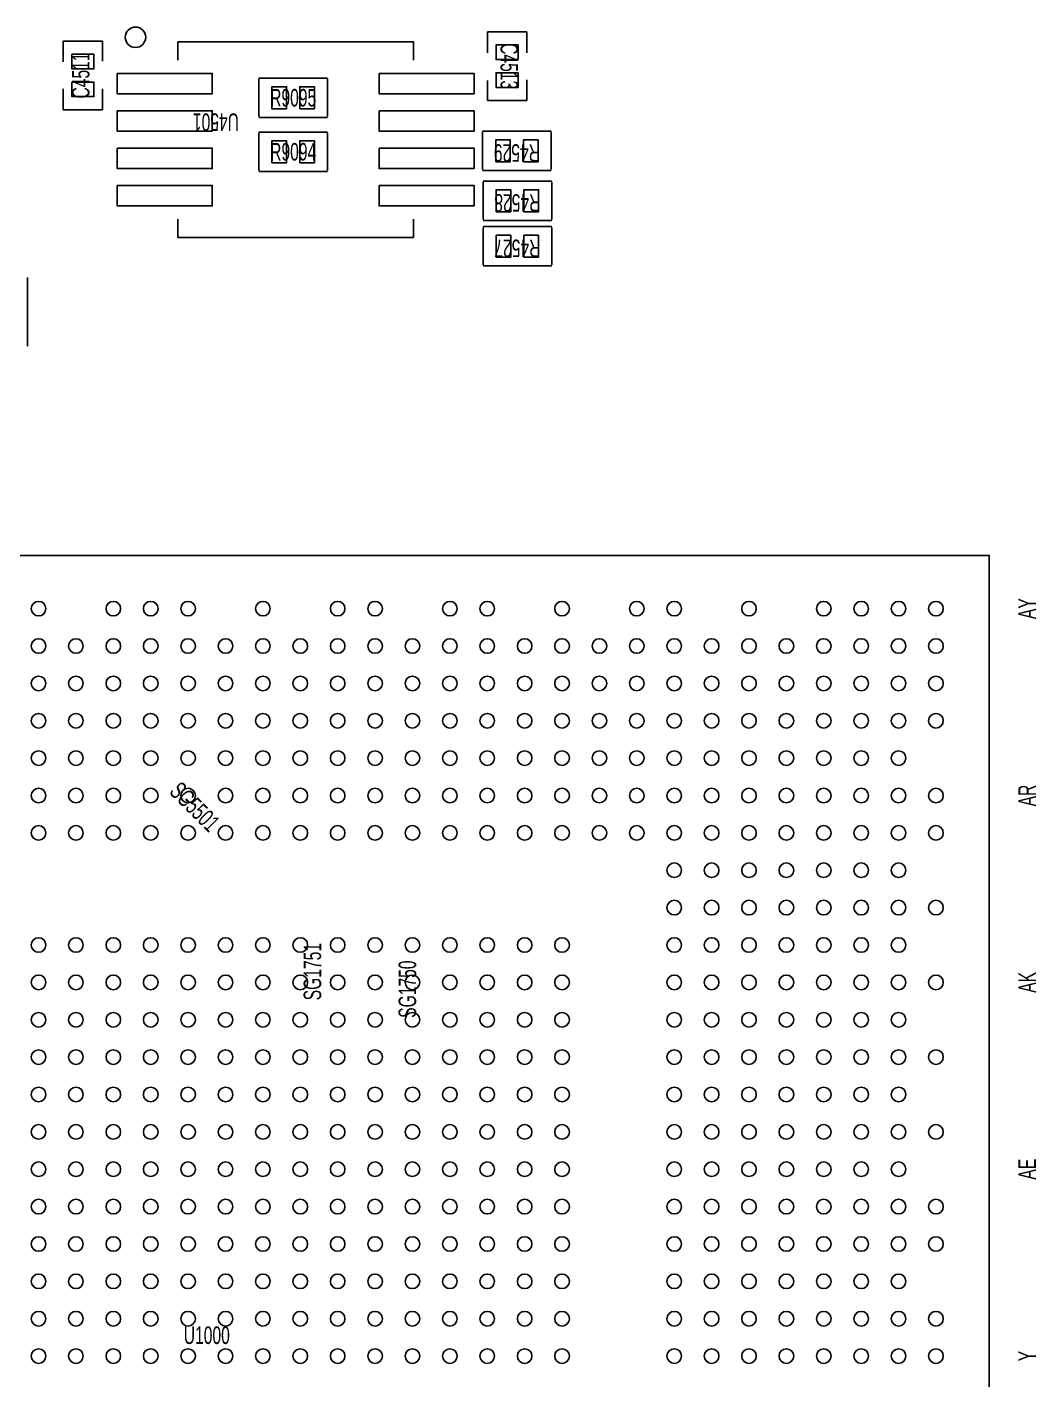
# Model space of a CAD drawing. Extents: x -30 to 128, y -44 to 82.
# Drawn here: x 44.46 to 61.99, y 36.92 to 60.45 of the extents above; entities that cross this region are included whole.
import ezdxf
from ezdxf.enums import TextEntityAlignment as Align

# ---------------------------------------------------------------- set-up
doc = ezdxf.new("R2010")
doc.units = 0
for name, color, linetype in [('PG_ASSEMBLY_TOP', 7, 'CONTINUOUS'), ('PG_SILKSCREEN_TOP', 7, 'CONTINUOUS'), ('PIN_TOP', 3, 'CONTINUOUS'), ('RD_ASSEMBLY_TOP', 70, 'CONTINUOUS'), ('RD_SILKSCREEN_TOP', 7, 'CONTINUOUS')]:
    doc.layers.add(name, color=color, linetype=linetype)

msp = doc.modelspace()

# ---------------------------------------------------------------- linework, layer by layer
at = {"layer": 'PG_ASSEMBLY_TOP'}
for points in [[(52.456842, 60.363354), (53.142642, 60.363354)], [(52.456842, 59.998102), (52.456842, 60.363354)], [(53.142642, 60.363354), (53.142642, 59.996832)], [(45.082968, 60.201302), (45.768768, 60.201302)], [(45.082968, 59.843162), (45.082968, 60.201302)], [(45.768768, 60.201302), (45.768768, 59.85383)], [(48.484536, 59.56046), (49.678336, 59.56046)], [(48.484536, 58.890154), (48.484536, 59.544966)], [(49.678336, 59.544966), (49.678336, 58.890154)], [(45.082968, 59.007502), (45.082968, 59.374024)], [(45.768768, 59.372754), (45.768768, 59.007502)], [(52.456842, 59.169554), (52.456842, 59.517026)], [(53.142642, 59.527694), (53.142642, 59.169554)], [(53.142642, 59.169554), (52.456842, 59.169554)], [(45.768768, 59.007502), (45.082968, 59.007502)], [(49.678336, 58.87466), (48.484536, 58.87466)], [(48.484536, 58.62066), (49.678336, 58.62066)], [(48.484536, 57.950354), (48.484536, 58.605166)], [(49.678336, 58.605166), (49.678336, 57.950354)], [(52.37353, 58.63717), (53.56733, 58.63717)], [(52.37353, 57.966864), (52.37353, 58.621676)], [(53.56733, 58.621676), (53.56733, 57.966864)], [(49.678336, 57.93486), (48.484536, 57.93486)], [(53.56733, 57.95137), (52.37353, 57.95137)], [(52.38115, 57.768744), (53.57495, 57.768744)], [(52.38115, 57.098438), (52.38115, 57.75325)], [(53.57495, 57.75325), (53.57495, 57.098438)], [(53.57495, 57.082944), (52.38115, 57.082944)], [(52.381658, 56.978804), (53.575458, 56.978804)], [(52.381658, 56.308498), (52.381658, 56.96331)], [(53.575458, 56.96331), (53.575458, 56.308498)], [(53.575458, 56.293004), (52.381658, 56.293004)], [(44.461938, 56.08955), (44.461938, 54.89575)]]:
    msp.add_lwpolyline(points, dxfattribs=at)
at = {"layer": 'PG_SILKSCREEN_TOP'}
msp.add_lwpolyline([(46.51756, 60.268866, -1), (46.16196, 60.268866, -1), (46.51756, 60.268866)], format="xyb", dxfattribs=at)
for points in [[(47.073566, 60.188856), (47.073566, 59.87034)], [(51.173634, 59.87034), (51.173634, 60.188856), (47.073566, 60.188856)], [(47.073566, 57.107328), (47.073566, 56.788812), (51.173634, 56.788812), (51.173634, 57.107328)], [(61.179964, 24.05634), (61.179964, 51.256184), (33.98012, 51.256184), (33.98012, 24.05634), (61.179964, 24.05634)]]:
    msp.add_lwpolyline(points, dxfattribs=at)
at = {"layer": 'PIN_TOP'}
for points in [[(52.990242, 59.880754), (52.609242, 59.880754), (52.609242, 60.134754), (52.990242, 60.134754)], [(45.235368, 59.972702), (45.616368, 59.972702), (45.616368, 59.718702), (45.235368, 59.718702)], [(46.022514, 59.64174), (47.673514, 59.64174), (47.673514, 59.28614), (46.022514, 59.28614)], [(50.573686, 59.64174), (52.224686, 59.64174), (52.224686, 59.28614), (50.573686, 59.28614)], [(52.990242, 59.398154), (52.609242, 59.398154), (52.609242, 59.652154), (52.990242, 59.652154)], [(45.235368, 59.490102), (45.616368, 59.490102), (45.616368, 59.236102), (45.235368, 59.236102)], [(48.713136, 59.02706), (48.713136, 59.40806), (48.967136, 59.40806), (48.967136, 59.02706)], [(49.195736, 59.02706), (49.195736, 59.40806), (49.449736, 59.40806), (49.449736, 59.02706)], [(46.022514, 58.991754), (47.673514, 58.991754), (47.673514, 58.636154), (46.022514, 58.636154)], [(50.573686, 58.991754), (52.224686, 58.991754), (52.224686, 58.636154), (50.573686, 58.636154)], [(48.713136, 58.08726), (48.713136, 58.46826), (48.967136, 58.46826), (48.967136, 58.08726)], [(49.195736, 58.08726), (49.195736, 58.46826), (49.449736, 58.46826), (49.449736, 58.08726)], [(52.60213, 58.10377), (52.60213, 58.48477), (52.85613, 58.48477), (52.85613, 58.10377)], [(53.08473, 58.10377), (53.08473, 58.48477), (53.33873, 58.48477), (53.33873, 58.10377)], [(46.022514, 58.341514), (47.673514, 58.341514), (47.673514, 57.985914), (46.022514, 57.985914)], [(50.573686, 58.341514), (52.224686, 58.341514), (52.224686, 57.985914), (50.573686, 57.985914)], [(46.022514, 57.691528), (47.673514, 57.691528), (47.673514, 57.335928), (46.022514, 57.335928)], [(50.573686, 57.691528), (52.224686, 57.691528), (52.224686, 57.335928), (50.573686, 57.335928)], [(52.60975, 57.235344), (52.60975, 57.616344), (52.86375, 57.616344), (52.86375, 57.235344)], [(53.09235, 57.235344), (53.09235, 57.616344), (53.34635, 57.616344), (53.34635, 57.235344)], [(52.864258, 56.826404), (52.864258, 56.445404), (52.610258, 56.445404), (52.610258, 56.826404)], [(53.346858, 56.826404), (53.346858, 56.445404), (53.092858, 56.445404), (53.092858, 56.826404)]]:
    msp.add_lwpolyline(points, close=True, dxfattribs=at)
for centre in [(44.654978, 50.33137), (45.95495, 50.33137), (46.604936, 50.33137), (47.254922, 50.33137), (48.555148, 50.33137), (49.85512, 50.33137), (50.505106, 50.33137), (51.805078, 50.33137), (52.455064, 50.33137), (53.755036, 50.33137), (55.055008, 50.33137), (55.704994, 50.33137), (57.004966, 50.33137), (58.304938, 50.33137), (58.954924, 50.33137), (59.605164, 50.33137), (60.25515, 50.33137), (44.654978, 49.681384), (45.304964, 49.681384), (45.95495, 49.681384), (46.604936, 49.681384), (47.254922, 49.681384), (47.905162, 49.681384), (48.555148, 49.681384), (49.205134, 49.681384), (49.85512, 49.681384), (50.505106, 49.681384), (51.155092, 49.681384), (51.805078, 49.681384), (52.455064, 49.681384), (53.10505, 49.681384), (53.755036, 49.681384), (54.405022, 49.681384), (55.055008, 49.681384), (55.704994, 49.681384), (56.35498, 49.681384), (57.004966, 49.681384), (57.654952, 49.681384), (58.304938, 49.681384), (58.954924, 49.681384), (59.605164, 49.681384), (60.25515, 49.681384), (44.654978, 49.031144), (45.304964, 49.031144), (45.95495, 49.031144), (46.604936, 49.031144), (47.254922, 49.031144), (47.905162, 49.031144), (48.555148, 49.031144), (49.205134, 49.031144), (49.85512, 49.031144), (50.505106, 49.031144), (51.155092, 49.031144), (51.805078, 49.031144), (52.455064, 49.031144), (53.10505, 49.031144), (53.755036, 49.031144), (54.405022, 49.031144), (55.055008, 49.031144), (55.704994, 49.031144), (56.35498, 49.031144), (57.004966, 49.031144), (57.654952, 49.031144), (58.304938, 49.031144), (58.954924, 49.031144), (59.605164, 49.031144), (60.25515, 49.031144), (44.654978, 48.381158), (45.304964, 48.381158), (45.95495, 48.381158), (46.604936, 48.381158), (47.254922, 48.381158), (47.905162, 48.381158), (48.555148, 48.381158), (49.205134, 48.381158), (49.85512, 48.381158), (50.505106, 48.381158), (51.155092, 48.381158), (51.805078, 48.381158), (52.455064, 48.381158), (53.10505, 48.381158), (53.755036, 48.381158), (54.405022, 48.381158), (55.055008, 48.381158), (55.704994, 48.381158), (56.35498, 48.381158), (57.004966, 48.381158), (57.654952, 48.381158), (58.304938, 48.381158), (58.954924, 48.381158), (59.605164, 48.381158), (60.25515, 48.381158), (44.654978, 47.731172), (45.304964, 47.731172), (45.95495, 47.731172), (46.604936, 47.731172), (47.254922, 47.731172), (47.905162, 47.731172), (48.555148, 47.731172), (49.205134, 47.731172), (49.85512, 47.731172), (50.505106, 47.731172), (51.155092, 47.731172), (51.805078, 47.731172), (52.455064, 47.731172), (53.10505, 47.731172), (53.755036, 47.731172), (54.405022, 47.731172), (55.055008, 47.731172), (55.704994, 47.731172), (56.35498, 47.731172), (57.004966, 47.731172), (57.654952, 47.731172), (58.304938, 47.731172), (58.954924, 47.731172), (59.605164, 47.731172), (44.654978, 47.081186), (45.304964, 47.081186), (45.95495, 47.081186), (46.604936, 47.081186), (47.254922, 47.081186), (47.905162, 47.081186), (48.555148, 47.081186), (49.205134, 47.081186), (49.85512, 47.081186), (50.505106, 47.081186), (51.155092, 47.081186), (51.805078, 47.081186), (52.455064, 47.081186), (53.10505, 47.081186), (53.755036, 47.081186), (54.405022, 47.081186), (55.055008, 47.081186), (55.704994, 47.081186), (56.35498, 47.081186), (57.004966, 47.081186), (57.654952, 47.081186), (58.304938, 47.081186), (58.954924, 47.081186), (59.605164, 47.081186), (60.25515, 47.081186), (44.654978, 46.4312), (45.304964, 46.4312), (45.95495, 46.4312), (46.604936, 46.4312), (47.254922, 46.4312), (47.905162, 46.4312), (48.555148, 46.4312), (49.205134, 46.4312), (49.85512, 46.4312), (50.505106, 46.4312), (51.155092, 46.4312), (51.805078, 46.4312), (52.455064, 46.4312), (53.10505, 46.4312), (53.755036, 46.4312), (54.405022, 46.4312), (55.055008, 46.4312), (55.704994, 46.4312), (56.35498, 46.4312), (57.004966, 46.4312), (57.654952, 46.4312), (58.304938, 46.4312), (58.954924, 46.4312), (59.605164, 46.4312), (60.25515, 46.4312), (55.704994, 45.781214), (56.35498, 45.781214), (57.004966, 45.781214), (57.654952, 45.781214), (58.304938, 45.781214), (58.954924, 45.781214), (59.605164, 45.781214), (55.704994, 45.131228), (56.35498, 45.131228), (57.004966, 45.131228), (57.654952, 45.131228), (58.304938, 45.131228), (58.954924, 45.131228), (59.605164, 45.131228), (60.25515, 45.131228), (44.654978, 44.481242), (45.304964, 44.481242), (45.95495, 44.481242), (46.604936, 44.481242), (47.254922, 44.481242), (47.905162, 44.481242), (48.555148, 44.481242), (49.205134, 44.481242), (49.85512, 44.481242), (50.505106, 44.481242), (51.155092, 44.481242), (51.805078, 44.481242), (52.455064, 44.481242), (53.10505, 44.481242), (53.755036, 44.481242), (55.704994, 44.481242), (56.35498, 44.481242), (57.004966, 44.481242), (57.654952, 44.481242), (58.304938, 44.481242), (58.954924, 44.481242), (59.605164, 44.481242), (44.654978, 43.831256), (45.304964, 43.831256), (45.95495, 43.831256), (46.604936, 43.831256), (47.254922, 43.831256), (47.905162, 43.831256), (48.555148, 43.831256), (49.205134, 43.831256), (49.85512, 43.831256), (50.505106, 43.831256), (51.155092, 43.831256), (51.805078, 43.831256), (52.455064, 43.831256), (53.10505, 43.831256), (53.755036, 43.831256), (55.704994, 43.831256), (56.35498, 43.831256), (57.004966, 43.831256), (57.654952, 43.831256), (58.304938, 43.831256), (58.954924, 43.831256), (59.605164, 43.831256), (60.25515, 43.831256), (44.654978, 43.18127), (45.304964, 43.18127), (45.95495, 43.18127), (46.604936, 43.18127), (47.254922, 43.18127), (47.905162, 43.18127), (48.555148, 43.18127), (49.205134, 43.18127), (49.85512, 43.18127), (50.505106, 43.18127), (51.155092, 43.18127), (51.805078, 43.18127), (52.455064, 43.18127), (53.10505, 43.18127), (53.755036, 43.18127), (55.704994, 43.18127), (56.35498, 43.18127), (57.004966, 43.18127), (57.654952, 43.18127), (58.304938, 43.18127), (58.954924, 43.18127), (59.605164, 43.18127), (44.654978, 42.531284), (45.304964, 42.531284), (45.95495, 42.531284), (46.604936, 42.531284), (47.254922, 42.531284), (47.905162, 42.531284), (48.555148, 42.531284), (49.205134, 42.531284), (49.85512, 42.531284), (50.505106, 42.531284), (51.155092, 42.531284), (51.805078, 42.531284), (52.455064, 42.531284), (53.10505, 42.531284), (53.755036, 42.531284), (55.704994, 42.531284), (56.35498, 42.531284), (57.004966, 42.531284), (57.654952, 42.531284), (58.304938, 42.531284), (58.954924, 42.531284), (59.605164, 42.531284), (60.25515, 42.531284), (44.654978, 41.881298), (45.304964, 41.881298), (45.95495, 41.881298), (46.604936, 41.881298), (47.254922, 41.881298), (47.905162, 41.881298), (48.555148, 41.881298), (49.205134, 41.881298), (49.85512, 41.881298), (50.505106, 41.881298), (51.155092, 41.881298), (51.805078, 41.881298), (52.455064, 41.881298), (53.10505, 41.881298), (53.755036, 41.881298), (55.704994, 41.881298), (56.35498, 41.881298), (57.004966, 41.881298), (57.654952, 41.881298), (58.304938, 41.881298), (58.954924, 41.881298), (59.605164, 41.881298), (44.654978, 41.231312), (45.304964, 41.231312), (45.95495, 41.231312), (46.604936, 41.231312), (47.254922, 41.231312), (47.905162, 41.231312), (48.555148, 41.231312), (49.205134, 41.231312), (49.85512, 41.231312), (50.505106, 41.231312), (51.155092, 41.231312), (51.805078, 41.231312), (52.455064, 41.231312), (53.10505, 41.231312), (53.755036, 41.231312), (55.704994, 41.231312), (56.35498, 41.231312), (57.004966, 41.231312), (57.654952, 41.231312), (58.304938, 41.231312), (58.954924, 41.231312), (59.605164, 41.231312), (60.25515, 41.231312), (44.654978, 40.581326), (45.304964, 40.581326), (45.95495, 40.581326), (46.604936, 40.581326), (47.254922, 40.581326), (47.905162, 40.581326), (48.555148, 40.581326), (49.205134, 40.581326), (49.85512, 40.581326), (50.505106, 40.581326), (51.155092, 40.581326), (51.805078, 40.581326), (52.455064, 40.581326), (53.10505, 40.581326), (53.755036, 40.581326), (55.704994, 40.581326), (56.35498, 40.581326), (57.004966, 40.581326), (57.654952, 40.581326), (58.304938, 40.581326), (58.954924, 40.581326), (59.605164, 40.581326), (44.654978, 39.93134), (45.304964, 39.93134), (45.95495, 39.93134), (46.604936, 39.93134), (47.254922, 39.93134), (47.905162, 39.93134), (48.555148, 39.93134), (49.205134, 39.93134), (49.85512, 39.93134), (50.505106, 39.93134), (51.155092, 39.93134), (51.805078, 39.93134), (52.455064, 39.93134), (53.10505, 39.93134), (53.755036, 39.93134), (55.704994, 39.93134), (56.35498, 39.93134), (57.004966, 39.93134), (57.654952, 39.93134), (58.304938, 39.93134), (58.954924, 39.93134), (59.605164, 39.93134), (60.25515, 39.93134), (44.654978, 39.281354), (45.304964, 39.281354), (45.95495, 39.281354), (46.604936, 39.281354), (47.254922, 39.281354), (47.905162, 39.281354), (48.555148, 39.281354), (49.205134, 39.281354), (49.85512, 39.281354), (50.505106, 39.281354), (51.155092, 39.281354), (51.805078, 39.281354), (52.455064, 39.281354), (53.10505, 39.281354), (53.755036, 39.281354), (55.704994, 39.281354), (56.35498, 39.281354), (57.004966, 39.281354), (57.654952, 39.281354), (58.304938, 39.281354), (58.954924, 39.281354), (59.605164, 39.281354), (60.25515, 39.281354), (44.654978, 38.631368), (45.304964, 38.631368), (45.95495, 38.631368), (46.604936, 38.631368), (47.254922, 38.631368), (47.905162, 38.631368), (48.555148, 38.631368), (49.205134, 38.631368), (49.85512, 38.631368), (50.505106, 38.631368), (51.155092, 38.631368), (51.805078, 38.631368), (52.455064, 38.631368), (53.10505, 38.631368), (53.755036, 38.631368), (55.704994, 38.631368), (56.35498, 38.631368), (57.004966, 38.631368), (57.654952, 38.631368), (58.304938, 38.631368), (58.954924, 38.631368), (59.605164, 38.631368), (44.654978, 37.981382), (45.304964, 37.981382), (45.95495, 37.981382), (46.604936, 37.981382), (47.254922, 37.981382), (47.905162, 37.981382), (48.555148, 37.981382), (49.205134, 37.981382), (49.85512, 37.981382), (50.505106, 37.981382), (51.155092, 37.981382), (51.805078, 37.981382), (52.455064, 37.981382), (53.10505, 37.981382), (53.755036, 37.981382), (55.704994, 37.981382), (56.35498, 37.981382), (57.004966, 37.981382), (57.654952, 37.981382), (58.304938, 37.981382), (58.954924, 37.981382), (59.605164, 37.981382), (60.25515, 37.981382), (44.654978, 37.331142), (45.304964, 37.331142), (45.95495, 37.331142), (46.604936, 37.331142), (47.254922, 37.331142), (47.905162, 37.331142), (48.555148, 37.331142), (49.205134, 37.331142), (49.85512, 37.331142), (50.505106, 37.331142), (51.155092, 37.331142), (51.805078, 37.331142), (52.455064, 37.331142), (53.10505, 37.331142), (53.755036, 37.331142), (55.704994, 37.331142), (56.35498, 37.331142), (57.004966, 37.331142), (57.654952, 37.331142), (58.304938, 37.331142), (58.954924, 37.331142), (59.605164, 37.331142), (60.25515, 37.331142)]:
    msp.add_circle(centre, 0.127, dxfattribs=at)

# ---------------------------------------------------------------- texts
at = {"layer": 'PG_SILKSCREEN_TOP', "width": 0.666667}
for s, p in [('AY', (61.992764, 50.33137)), ('AY', (61.992764, 50.33137)), ('AR', (61.992764, 47.081186)), ('AK', (61.992764, 43.831256)), ('AE', (61.992764, 40.581326)), ('Y', (61.992764, 37.331142))]:
    msp.add_text(s, height=0.3048, rotation=90, dxfattribs=at).set_placement(p, align=Align.CENTER)
at = {"layer": 'RD_ASSEMBLY_TOP', "width": 0.666667}
for s, rotation, p in [('C4513', 270, (52.685442, 59.766454)), ('C4511', 90, (45.540168, 59.604402)), ('U4501', 180, (47.738538, 58.945272)), ('R4529', 180, (52.97043, 58.40857)), ('R4528', 180, (52.97805, 57.540144)), ('R4527', 180, (52.978558, 56.750204)), ('SG5501', 315, (47.263558, 46.778418)), ('SG1751', 90, (49.5681, 44.0182)), ('SG1750', 90, (51.2191, 43.7134))]:
    msp.add_text(s, height=0.3048, rotation=rotation, dxfattribs=at).set_placement(p, align=Align.CENTER)
msp.add_text('U1000', height=0.3048, dxfattribs=at).set_placement((47.580042, 37.541962), align=Align.CENTER)
at = {"layer": 'RD_SILKSCREEN_TOP', "width": 0.666667}
for s, p in [('R9095', (49.081436, 59.06516)), ('R9094', (49.081436, 58.12536))]:
    msp.add_text(s, height=0.3048, dxfattribs=at).set_placement(p, align=Align.CENTER)

doc.saveas('drawing.dxf')
